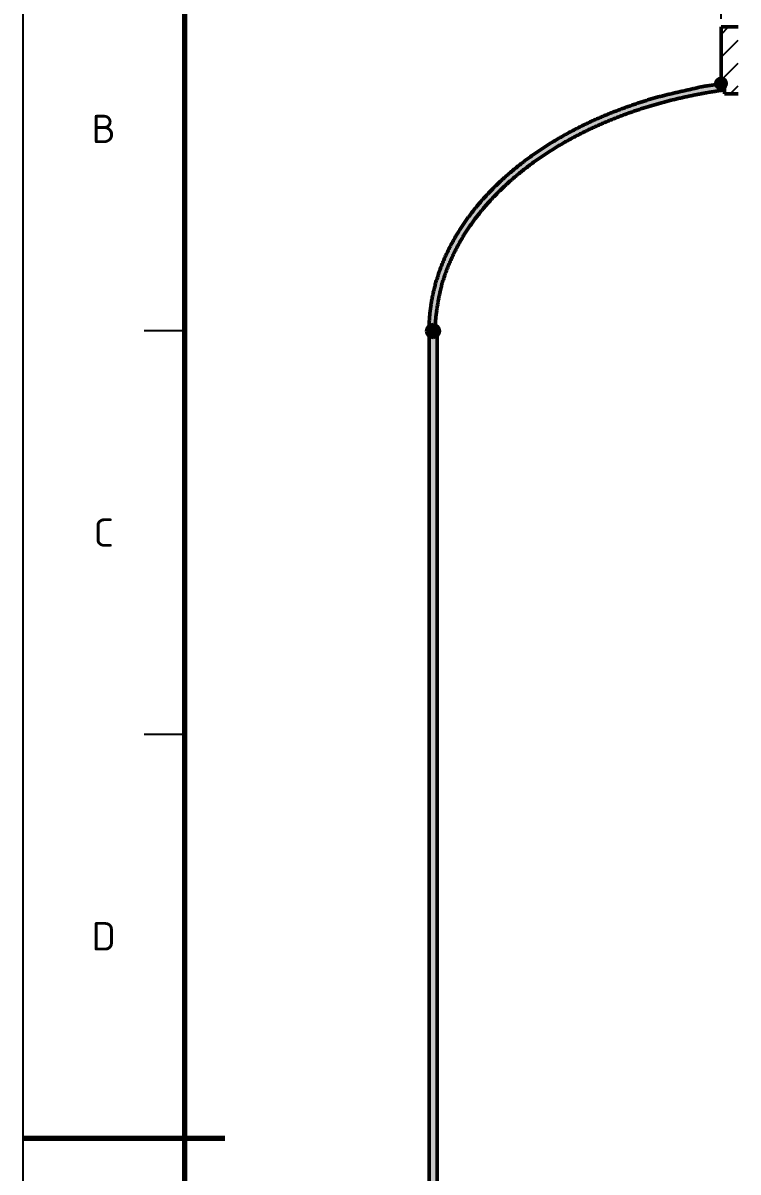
# Model space of a CAD drawing. Header units: millimetres. Extents: x 0 to 594, y 0 to 420.
# Drawn here: x 0 to 88.6, y 205.8 to 348.1 of the extents above; entities that cross this region are included whole.
import ezdxf
from ezdxf.enums import TextEntityAlignment as Align

# ---------------------------------------------------------------- set-up
doc = ezdxf.new("R2010")
doc.units = ezdxf.units.MM
for name, color, linetype, lineweight in [('01-VISIBLE', 7, 'CONTINUOUS', 50), ('04-COTA', 3, 'CONTINUOUS', 25), ('05-RAYADO', 8, 'CONTINUOUS', 25), ('06-TEXTO', 7, 'CONTINUOUS', 25), ('07-RECUADRO', 7, 'CONTINUOUS', 70), ('08-FINA', 5, 'CONTINUOUS', 25)]:
    doc.layers.add(name, color=color, linetype=linetype, lineweight=lineweight)
doc.styles.add('ISO3098', font='isocpeur.ttf')
doc.dimstyles.new('FLAMA-ISO', dxfattribs={"dimtxt": 3.5, "dimasz": 3, "dimexe": 2, "dimexo": 1, "dimgap": 1, "dimtad": 1, "dimdec": 1, "dimtxsty": 'ISO3098', "dimcen": 2.5, "dimclrd": 3, "dimclre": 3, "dimclrt": 3, "dimazin": 3, "dimtfac": 1, "dimtmove": 0, "dimatfit": 3, "dimlwd": 25, "dimlwe": 25})

msp = doc.modelspace()

# ---------------------------------------------------------------- hatches: boundary and pattern name
at = {"layer": '05-RAYADO'}
h = msp.add_hatch(dxfattribs=at)
h.set_pattern_fill('ANSI31', scale=0.62992)
h.paths.add_polyline_path([(88.581, 339.319), (86.92, 339.319), (86.92, 340.625), (86.475, 340.625), (86.475, 347.625), (88.581, 347.625)])
h = msp.add_hatch(color=7, dxfattribs=at)
h.dxf.hatch_style = 1
h.paths.add_polyline_path([(51.1, 309.962), (50.3, 309.962), (50.3, 310.091), (50.302, 310.221), (50.303, 310.351), (50.306, 310.481), (50.31, 310.61), (50.314, 310.74), (50.319, 310.87), (50.325, 311), (50.332, 311.129), (50.339, 311.259), (50.347, 311.388), (50.356, 311.518), (50.366, 311.647), (50.376, 311.777), (50.388, 311.906), (50.4, 312.035), (50.413, 312.164), (50.426, 312.293), (50.441, 312.422), (50.456, 312.551), (50.472, 312.68), (50.489, 312.809), (50.506, 312.937), (50.525, 313.066), (50.544, 313.194), (50.563, 313.323), (50.584, 313.451), (50.605, 313.579), (50.627, 313.707), (50.65, 313.835), (50.674, 313.962), (50.698, 314.09), (50.723, 314.217), (50.749, 314.344), (50.775, 314.471), (50.802, 314.598), (50.83, 314.725), (50.859, 314.852), (50.888, 314.978), (50.919, 315.104), (50.95, 315.23), (50.981, 315.356), (51.014, 315.482), (51.047, 315.607), (51.08, 315.733), (51.115, 315.858), (51.15, 315.983), (51.186, 316.107), (51.223, 316.232), (51.26, 316.356), (51.298, 316.48), (51.337, 316.604), (51.376, 316.728), (51.417, 316.851), (51.457, 316.975), (51.499, 317.098), (51.541, 317.22), (51.584, 317.343), (51.627, 317.465), (51.672, 317.587), (51.717, 317.709), (51.762, 317.83), (51.808, 317.952), (51.855, 318.073), (51.903, 318.194), (51.951, 318.314), (52, 318.434), (52.049, 318.554), (52.099, 318.674), (52.15, 318.794), (52.201, 318.913), (52.253, 319.032), (52.306, 319.15), (52.359, 319.269), (52.413, 319.387), (52.468, 319.505), (52.523, 319.622), (52.578, 319.739), (52.635, 319.856), (52.692, 319.973), (52.749, 320.089), (52.807, 320.206), (52.866, 320.321), (52.925, 320.437), (52.985, 320.552), (53.045, 320.667), (53.107, 320.781), (53.168, 320.896), (53.23, 321.01), (53.293, 321.123), (53.356, 321.237), (53.42, 321.35), (53.485, 321.462), (53.549, 321.575), (53.615, 321.687), (53.681, 321.798), (53.748, 321.91), (53.815, 322.021), (53.882, 322.132), (53.951, 322.242), (54.019, 322.352), (54.088, 322.462), (54.158, 322.572), (54.228, 322.681), (54.299, 322.79), (54.371, 322.898), (54.442, 323.006), (54.515, 323.114), (54.587, 323.221), (54.661, 323.329), (54.734, 323.435), (54.809, 323.542), (54.883, 323.648), (54.958, 323.754), (55.034, 323.859), (55.11, 323.964), (55.187, 324.069), (55.264, 324.174), (55.342, 324.278), (55.42, 324.381), (55.498, 324.485), (55.577, 324.588), (55.656, 324.691), (55.736, 324.793), (55.816, 324.895), (55.897, 324.997), (55.978, 325.098), (56.06, 325.199), (56.142, 325.3), (56.224, 325.4), (56.307, 325.5), (56.39, 325.6), (56.474, 325.699), (56.558, 325.798), (56.642, 325.896), (56.727, 325.994), (56.812, 326.092), (56.898, 326.19), (56.984, 326.287), (57.071, 326.384), (57.157, 326.48), (57.245, 326.576), (57.332, 326.672), (57.42, 326.767), (57.509, 326.863), (57.597, 326.957), (57.687, 327.052), (57.776, 327.146), (57.866, 327.239), (57.956, 327.333), (58.047, 327.426), (58.138, 327.518), (58.229, 327.61), (58.321, 327.702), (58.413, 327.794), (58.505, 327.885), (58.598, 327.976), (58.691, 328.066), (58.784, 328.156), (58.878, 328.246), (58.972, 328.336), (59.066, 328.425), (59.161, 328.514), (59.256, 328.602), (59.352, 328.69), (59.447, 328.778), (59.543, 328.865), (59.64, 328.952), (59.736, 329.039), (59.833, 329.125), (59.93, 329.211), (60.028, 329.297), (60.126, 329.382), (60.224, 329.467), (60.322, 329.551), (60.421, 329.636), (60.52, 329.72), (60.62, 329.803), (60.719, 329.886), (60.819, 329.969), (60.919, 330.052), (61.02, 330.134), (61.121, 330.216), (61.222, 330.297), (61.323, 330.378), (61.425, 330.459), (61.526, 330.539), (61.629, 330.62), (61.731, 330.699), (61.834, 330.779), (61.937, 330.858), (62.04, 330.937), (62.143, 331.015), (62.247, 331.093), (62.351, 331.171), (62.455, 331.248), (62.559, 331.325), (62.664, 331.402), (62.769, 331.478), (62.874, 331.554), (62.98, 331.63), (63.085, 331.706), (63.191, 331.781), (63.297, 331.855), (63.404, 331.93), (63.51, 332.004), (63.617, 332.077), (63.724, 332.151), (63.832, 332.224), (63.939, 332.297), (64.047, 332.369), (64.155, 332.441), (64.263, 332.513), (64.371, 332.584), (64.48, 332.655), (64.589, 332.726), (64.698, 332.796), (64.807, 332.866), (64.917, 332.936), (65.026, 333.006), (65.136, 333.075), (65.246, 333.143), (65.357, 333.212), (65.467, 333.28), (65.578, 333.348), (65.689, 333.415), (65.8, 333.482), (65.911, 333.549), (66.023, 333.616), (66.134, 333.682), (66.246, 333.748), (66.358, 333.813), (66.47, 333.878), (66.583, 333.943), (66.695, 334.008), (66.808, 334.072), (66.921, 334.136), (67.034, 334.199), (67.148, 334.263), (67.261, 334.326), (67.375, 334.388), (67.489, 334.451), (67.603, 334.513), (67.717, 334.574), (67.831, 334.636), (67.946, 334.697), (68.061, 334.758), (68.175, 334.818), (68.29, 334.878), (68.406, 334.938), (68.521, 334.998), (68.636, 335.057), (68.752, 335.116), (68.868, 335.175), (68.984, 335.233), (69.1, 335.291), (69.216, 335.349), (69.332, 335.406), (69.449, 335.463), (69.566, 335.52), (69.683, 335.577), (69.8, 335.633), (69.917, 335.689), (70.034, 335.745), (70.151, 335.8), (70.269, 335.855), (70.387, 335.91), (70.504, 335.964), (70.622, 336.018), (70.741, 336.072), (70.859, 336.125), (70.977, 336.178), (71.096, 336.231), (71.215, 336.284), (71.333, 336.336), (71.452, 336.388), (71.572, 336.439), (71.691, 336.491), (71.81, 336.541), (71.93, 336.592), (72.05, 336.642), (72.169, 336.692), (72.289, 336.742), (72.409, 336.791), (72.53, 336.84), (72.65, 336.889), (72.77, 336.937), (72.891, 336.985), (73.012, 337.033), (73.132, 337.08), (73.253, 337.127), (73.374, 337.174), (73.496, 337.221), (73.617, 337.267), (73.738, 337.313), (73.86, 337.359), (73.981, 337.404), (74.103, 337.45), (74.225, 337.495), (74.346, 337.539), (74.468, 337.584), (74.59, 337.628), (74.712, 337.672), (74.835, 337.716), (74.957, 337.76), (75.079, 337.803), (75.202, 337.846), (75.324, 337.889), (75.447, 337.932), (75.569, 337.975), (75.692, 338.017), (75.815, 338.059), (75.938, 338.101), (76.061, 338.143), (76.184, 338.184), (76.307, 338.225), (76.43, 338.266), (76.553, 338.307), (76.677, 338.347), (76.8, 338.387), (76.924, 338.427), (77.047, 338.466), (77.171, 338.505), (77.295, 338.544), (77.419, 338.582), (77.543, 338.62), (77.668, 338.657), (77.792, 338.694), (77.916, 338.731), (78.041, 338.767), (78.166, 338.803), (78.291, 338.838), (78.416, 338.873), (78.541, 338.908), (78.666, 338.942), (78.792, 338.975), (78.917, 339.009), (79.043, 339.041), (79.168, 339.074), (79.294, 339.106), (79.42, 339.138), (79.546, 339.169), (79.672, 339.2), (79.798, 339.23), (79.924, 339.261), (80.051, 339.291), (80.177, 339.321), (80.303, 339.35), (80.43, 339.38), (80.556, 339.409), (80.683, 339.438), (80.809, 339.467), (80.936, 339.496), (81.062, 339.524), (81.189, 339.553), (81.316, 339.581), (81.442, 339.609), (81.569, 339.638), (81.696, 339.666), (81.822, 339.694), (81.949, 339.722), (82.076, 339.75), (82.203, 339.779), (82.329, 339.807), (82.456, 339.836), (82.582, 339.864), (82.709, 339.893), (82.835, 339.922), (82.962, 339.952), (83.088, 339.983), (83.214, 340.015), (83.339, 340.049), (83.464, 340.083), (83.59, 340.116), (83.716, 340.145), (83.843, 340.171), (83.971, 340.195), (84.099, 340.218), (84.227, 340.239), (84.355, 340.26), (84.483, 340.28), (84.611, 340.3), (84.74, 340.319), (84.868, 340.338), (84.997, 340.357), (85.125, 340.376), (85.253, 340.394), (85.382, 340.412), (85.511, 340.43), (85.639, 340.448), (85.768, 340.466), (85.896, 340.484), (86.025, 340.502), (86.153, 340.52), (86.282, 340.537), (86.411, 340.555), (86.539, 340.573), (86.668, 340.59), (86.796, 340.608), (86.925, 340.625), (86.925, 339.819), (86.8, 339.802), (86.674, 339.784), (86.549, 339.766), (86.423, 339.748), (86.298, 339.73), (86.173, 339.712), (86.047, 339.693), (85.922, 339.674), (85.797, 339.654), (85.672, 339.635), (85.547, 339.615), (85.421, 339.595), (85.296, 339.575), (85.171, 339.554), (85.046, 339.533), (84.922, 339.512), (84.797, 339.491), (84.672, 339.469), (84.547, 339.447), (84.422, 339.425), (84.298, 339.403), (84.173, 339.38), (84.048, 339.357), (83.924, 339.334), (83.799, 339.311), (83.675, 339.287), (83.55, 339.263), (83.426, 339.239), (83.302, 339.215), (83.178, 339.19), (83.053, 339.165), (82.929, 339.14), (82.805, 339.115), (82.681, 339.089), (82.557, 339.063), (82.433, 339.037), (82.309, 339.01), (82.185, 338.984), (82.062, 338.957), (81.938, 338.929), (81.814, 338.902), (81.691, 338.874), (81.567, 338.846), (81.444, 338.818), (81.32, 338.789), (81.197, 338.761), (81.074, 338.732), (80.95, 338.702), (80.827, 338.673), (80.704, 338.643), (80.581, 338.613), (80.458, 338.582), (80.335, 338.552), (80.212, 338.521), (80.089, 338.49), (79.967, 338.458), (79.844, 338.426), (79.721, 338.394), (79.599, 338.362), (79.476, 338.33), (79.354, 338.297), (79.232, 338.264), (79.11, 338.231), (78.987, 338.197), (78.865, 338.163), (78.743, 338.129), (78.621, 338.095), (78.499, 338.06), (78.378, 338.025), (78.256, 337.99), (78.134, 337.955), (78.013, 337.919), (77.891, 337.883), (77.77, 337.847), (77.649, 337.811), (77.527, 337.774), (77.406, 337.737), (77.285, 337.699), (77.164, 337.662), (77.043, 337.624), (76.923, 337.586), (76.802, 337.547), (76.681, 337.509), (76.561, 337.47), (76.44, 337.431), (76.32, 337.391), (76.2, 337.351), (76.079, 337.311), (75.959, 337.271), (75.839, 337.23), (75.719, 337.19), (75.599, 337.148), (75.48, 337.107), (75.36, 337.065), (75.241, 337.023), (75.121, 336.981), (75.002, 336.939), (74.883, 336.896), (74.763, 336.853), (74.644, 336.809), (74.526, 336.766), (74.407, 336.722), (74.288, 336.678), (74.169, 336.633), (74.051, 336.588), (73.932, 336.543), (73.814, 336.498), (73.696, 336.453), (73.578, 336.407), (73.46, 336.361), (73.342, 336.314), (73.224, 336.267), (73.107, 336.22), (72.989, 336.173), (72.872, 336.125), (72.754, 336.078), (72.637, 336.029), (72.52, 335.981), (72.403, 335.932), (72.286, 335.883), (72.17, 335.834), (72.053, 335.784), (71.937, 335.734), (71.82, 335.684), (71.704, 335.634), (71.588, 335.583), (71.472, 335.532), (71.356, 335.481), (71.241, 335.429), (71.125, 335.377), (71.01, 335.325), (70.894, 335.272), (70.779, 335.22), (70.664, 335.167), (70.549, 335.113), (70.435, 335.06), (70.32, 335.006), (70.206, 334.951), (70.091, 334.897), (69.977, 334.842), (69.863, 334.787), (69.749, 334.731), (69.635, 334.676), (69.522, 334.62), (69.408, 334.563), (69.295, 334.507), (69.182, 334.45), (69.069, 334.392), (68.956, 334.335), (68.843, 334.277), (68.731, 334.219), (68.618, 334.16), (68.506, 334.102), (68.394, 334.043), (68.282, 333.983), (68.17, 333.924), (68.059, 333.864), (67.947, 333.803), (67.836, 333.743), (67.725, 333.682), (67.614, 333.621), (67.503, 333.559), (67.393, 333.497), (67.282, 333.435), (67.172, 333.373), (67.062, 333.31), (66.952, 333.247), (66.842, 333.184), (66.733, 333.12), (66.624, 333.056), (66.514, 332.992), (66.405, 332.927), (66.297, 332.862), (66.188, 332.797), (66.08, 332.731), (65.971, 332.666), (65.863, 332.599), (65.756, 332.533), (65.648, 332.466), (65.54, 332.399), (65.433, 332.332), (65.326, 332.264), (65.219, 332.196), (65.113, 332.127), (65.006, 332.059), (64.9, 331.99), (64.794, 331.92), (64.688, 331.851), (64.583, 331.781), (64.477, 331.71), (64.372, 331.64), (64.267, 331.569), (64.162, 331.497), (64.058, 331.426), (63.954, 331.354), (63.85, 331.282), (63.746, 331.209), (63.642, 331.136), (63.539, 331.063), (63.436, 330.989), (63.333, 330.916), (63.23, 330.841), (63.128, 330.767), (63.025, 330.692), (62.923, 330.617), (62.822, 330.541), (62.72, 330.465), (62.619, 330.389), (62.518, 330.313), (62.417, 330.236), (62.317, 330.159), (62.217, 330.081), (62.117, 330.003), (62.017, 329.925), (61.918, 329.847), (61.818, 329.768), (61.719, 329.689), (61.621, 329.609), (61.522, 329.529), (61.424, 329.449), (61.327, 329.369), (61.229, 329.288), (61.132, 329.207), (61.035, 329.125), (60.938, 329.043), (60.842, 328.961), (60.746, 328.879), (60.65, 328.796), (60.554, 328.713), (60.459, 328.629), (60.364, 328.545), (60.269, 328.461), (60.175, 328.376), (60.081, 328.292), (59.987, 328.206), (59.894, 328.121), (59.801, 328.035), (59.708, 327.949), (59.616, 327.862), (59.523, 327.775), (59.432, 327.688), (59.34, 327.6), (59.249, 327.512), (59.158, 327.424), (59.068, 327.335), (58.978, 327.246), (58.888, 327.157), (58.798, 327.067), (58.709, 326.977), (58.62, 326.887), (58.532, 326.796), (58.444, 326.705), (58.356, 326.614), (58.269, 326.522), (58.182, 326.43), (58.095, 326.338), (58.009, 326.245), (57.923, 326.152), (57.837, 326.058), (57.752, 325.964), (57.667, 325.87), (57.583, 325.776), (57.499, 325.681), (57.415, 325.586), (57.332, 325.49), (57.249, 325.395), (57.167, 325.298), (57.085, 325.202), (57.003, 325.105), (56.922, 325.008), (56.841, 324.91), (56.761, 324.812), (56.681, 324.714), (56.601, 324.615), (56.522, 324.516), (56.443, 324.417), (56.365, 324.318), (56.287, 324.218), (56.21, 324.117), (56.133, 324.017), (56.056, 323.916), (55.98, 323.814), (55.905, 323.713), (55.83, 323.611), (55.755, 323.509), (55.681, 323.406), (55.607, 323.303), (55.533, 323.2), (55.46, 323.096), (55.388, 322.992), (55.316, 322.888), (55.245, 322.783), (55.173, 322.678), (55.103, 322.573), (55.033, 322.468), (54.963, 322.362), (54.894, 322.256), (54.826, 322.149), (54.758, 322.042), (54.69, 321.935), (54.623, 321.828), (54.556, 321.72), (54.491, 321.612), (54.425, 321.503), (54.36, 321.394), (54.296, 321.285), (54.232, 321.176), (54.169, 321.066), (54.106, 320.956), (54.044, 320.846), (53.982, 320.735), (53.921, 320.624), (53.861, 320.513), (53.801, 320.401), (53.742, 320.289), (53.683, 320.177), (53.625, 320.064), (53.568, 319.951), (53.511, 319.838), (53.455, 319.724), (53.399, 319.611), (53.344, 319.497), (53.289, 319.382), (53.235, 319.268), (53.182, 319.153), (53.129, 319.038), (53.077, 318.922), (53.025, 318.807), (52.974, 318.691), (52.923, 318.574), (52.873, 318.458), (52.824, 318.341), (52.775, 318.225), (52.727, 318.108), (52.679, 317.99), (52.632, 317.873), (52.585, 317.755), (52.539, 317.637), (52.493, 317.519), (52.448, 317.4), (52.404, 317.282), (52.36, 317.163), (52.317, 317.043), (52.275, 316.924), (52.234, 316.804), (52.193, 316.684), (52.153, 316.564), (52.114, 316.444), (52.076, 316.323), (52.038, 316.202), (52.002, 316.081), (51.966, 315.959), (51.931, 315.837), (51.897, 315.715), (51.864, 315.593), (51.832, 315.47), (51.8, 315.348), (51.77, 315.225), (51.741, 315.102), (51.712, 314.978), (51.684, 314.855), (51.657, 314.731), (51.63, 314.607), (51.604, 314.483), (51.579, 314.359), (51.554, 314.235), (51.53, 314.11), (51.506, 313.986), (51.483, 313.861), (51.46, 313.737), (51.438, 313.612), (51.416, 313.487), (51.394, 313.362), (51.373, 313.237), (51.352, 313.113), (51.331, 312.988), (51.311, 312.863), (51.291, 312.738), (51.271, 312.612), (51.251, 312.487), (51.231, 312.362), (51.212, 312.237), (51.195, 312.111), (51.179, 311.986), (51.165, 311.86), (51.153, 311.734), (51.142, 311.607), (51.134, 311.481), (51.126, 311.355), (51.12, 311.228), (51.116, 311.102), (51.112, 310.975), (51.108, 310.848), (51.106, 310.722), (51.104, 310.595), (51.102, 310.468), (51.101, 310.342), (51.101, 310.215), (51.1, 310.088)])
h = msp.add_hatch(color=7, dxfattribs=at)
h.dxf.hatch_style = 1
h.paths.add_polyline_path([(85.835, 340.625), (85.843, 340.725), (85.866, 340.823), (85.905, 340.916), (85.957, 341.001), (86.022, 341.078), (86.099, 341.143), (86.184, 341.195), (86.277, 341.234), (86.375, 341.257), (86.475, 341.265), (86.575, 341.257), (86.673, 341.234), (86.766, 341.195), (86.851, 341.143), (86.928, 341.078), (86.993, 341.001), (87.045, 340.916), (87.084, 340.823), (87.107, 340.725), (87.115, 340.625), (87.107, 340.525), (87.084, 340.427), (87.045, 340.334), (86.993, 340.249), (86.928, 340.172), (86.851, 340.107), (86.766, 340.055), (86.673, 340.016), (86.575, 339.993), (86.475, 339.985), (86.375, 339.993), (86.277, 340.016), (86.184, 340.055), (86.099, 340.107), (86.022, 340.172), (85.957, 340.249), (85.905, 340.334), (85.866, 340.427), (85.843, 340.525)])
h = msp.add_hatch(color=7, dxfattribs=at)
h.dxf.hatch_style = 1
h.paths.add_polyline_path([(50, 309.962), (50.006, 310.062), (50.025, 310.16), (50.056, 310.256), (50.099, 310.347), (50.153, 310.432), (50.217, 310.509), (50.29, 310.578), (50.371, 310.637), (50.459, 310.685), (50.553, 310.722), (50.65, 310.747), (50.75, 310.76), (50.85, 310.76), (50.95, 310.747), (51.047, 310.722), (51.141, 310.685), (51.229, 310.637), (51.31, 310.578), (51.383, 310.509), (51.447, 310.432), (51.501, 310.347), (51.544, 310.256), (51.575, 310.16), (51.594, 310.062), (51.6, 309.962), (51.594, 309.861), (51.575, 309.763), (51.544, 309.667), (51.501, 309.576), (51.447, 309.491), (51.383, 309.414), (51.31, 309.345), (51.229, 309.286), (51.141, 309.238), (51.047, 309.201), (50.95, 309.176), (50.85, 309.163), (50.75, 309.163), (50.65, 309.176), (50.553, 309.201), (50.459, 309.238), (50.371, 309.286), (50.29, 309.345), (50.217, 309.414), (50.153, 309.491), (50.099, 309.576), (50.056, 309.667), (50.025, 309.763), (50.006, 309.861)])
h = msp.add_hatch(color=7, dxfattribs=at)
h.dxf.hatch_style = 1
h.paths.add_polyline_path([(51.3, 66.375), (50.3, 66.375), (50.3, 309.962), (51.3, 309.962)])

# ---------------------------------------------------------------- linework, layer by layer
at = {"layer": '01-VISIBLE'}
for p, q in [((88.581, 347.625), (86.475, 347.625)), ((86.475, 340.625), (86.475, 347.625)), ((86.92, 340.625), (86.475, 340.625)), ((86.92, 339.319), (86.92, 340.625)), ((86.925, 340.625), (86.925, 339.819)), ((88.581, 339.319), (86.92, 339.319)), ((50.3, 66.375), (50.3, 309.962)), ((51.3, 309.962), (50.3, 309.962)), ((50.3, 309.962), (51.1, 309.962)), ((51.3, 66.375), (51.3, 309.962))]:
    msp.add_line(p, q, dxfattribs=at)
for points in [[(50.3, 309.962), (50.301, 310.112), (50.302, 310.262), (50.305, 310.412), (50.308, 310.562), (50.313, 310.712), (50.319, 310.862), (50.326, 311.012), (50.333, 311.161), (50.342, 311.311), (50.352, 311.461), (50.363, 311.611), (50.375, 311.76), (50.388, 311.91), (50.402, 312.059), (50.417, 312.208), (50.434, 312.358), (50.451, 312.507), (50.469, 312.656), (50.488, 312.804), (50.508, 312.953), (50.53, 313.102), (50.552, 313.25), (50.575, 313.398), (50.6, 313.546), (50.625, 313.694), (50.651, 313.842), (50.679, 313.989), (50.707, 314.137), (50.736, 314.284), (50.767, 314.431), (50.798, 314.578), (50.83, 314.724), (50.863, 314.871), (50.898, 315.017), (50.933, 315.163), (50.969, 315.308), (51.006, 315.454), (51.044, 315.599), (51.083, 315.744), (51.123, 315.888), (51.164, 316.033), (51.206, 316.177), (51.249, 316.32), (51.293, 316.464), (51.338, 316.607), (51.384, 316.75), (51.43, 316.893), (51.478, 317.035), (51.526, 317.177), (51.575, 317.319), (51.626, 317.46), (51.677, 317.601), (51.729, 317.742), (51.782, 317.882), (51.836, 318.022), (51.89, 318.162), (51.946, 318.302), (52.002, 318.441), (52.06, 318.579), (52.118, 318.718), (52.177, 318.856), (52.236, 318.993), (52.297, 319.131), (52.359, 319.267), (52.421, 319.404), (52.484, 319.54), (52.548, 319.676), (52.613, 319.811), (52.678, 319.946), (52.745, 320.081), (52.812, 320.215), (52.88, 320.349), (52.949, 320.482), (53.018, 320.615), (53.088, 320.748), (53.16, 320.88), (53.231, 321.012), (53.304, 321.143), (53.377, 321.274), (53.451, 321.404), (53.526, 321.534), (53.602, 321.664), (53.678, 321.793), (53.755, 321.922), (53.833, 322.05), (53.911, 322.178), (53.99, 322.306), (54.07, 322.433), (54.151, 322.56), (54.232, 322.686), (54.314, 322.811), (54.396, 322.937), (54.479, 323.062), (54.563, 323.186), (54.648, 323.31), (54.733, 323.434), (54.819, 323.557), (54.905, 323.679), (54.993, 323.801), (55.08, 323.923), (55.169, 324.044), (55.258, 324.165), (55.347, 324.286), (55.438, 324.405), (55.528, 324.525), (55.62, 324.644), (55.712, 324.762), (55.805, 324.88), (55.898, 324.998), (55.992, 325.115), (56.086, 325.232), (56.181, 325.348), (56.277, 325.464), (56.373, 325.579), (56.469, 325.694), (56.566, 325.808), (56.664, 325.922), (56.763, 326.035), (56.861, 326.148), (56.961, 326.261), (57.061, 326.373), (57.161, 326.484), (57.262, 326.595), (57.363, 326.706), (57.465, 326.816), (57.568, 326.926), (57.671, 327.035), (57.774, 327.143), (57.878, 327.252), (57.982, 327.359), (58.087, 327.467), (58.193, 327.574), (58.298, 327.68), (58.405, 327.786), (58.512, 327.891), (58.619, 327.996), (58.726, 328.101), (58.835, 328.205), (58.943, 328.308), (59.052, 328.411), (59.162, 328.514), (59.272, 328.616), (59.382, 328.718), (59.493, 328.819), (59.604, 328.92), (59.716, 329.02), (59.828, 329.12), (59.94, 329.219), (60.053, 329.318), (60.166, 329.417), (60.28, 329.515), (60.394, 329.612), (60.508, 329.709), (60.623, 329.806), (60.738, 329.902), (60.854, 329.998), (60.97, 330.093), (61.086, 330.188), (61.203, 330.282), (61.32, 330.376), (61.438, 330.469), (61.555, 330.562), (61.674, 330.655), (61.792, 330.747), (61.911, 330.838), (62.03, 330.929), (62.15, 331.02), (62.27, 331.11), (62.39, 331.2), (62.511, 331.289), (62.631, 331.378), (62.753, 331.466), (62.874, 331.554), (62.996, 331.642), (63.118, 331.729), (63.241, 331.816), (63.364, 331.902), (63.487, 331.987), (63.61, 332.073), (63.734, 332.158), (63.858, 332.242), (63.983, 332.326), (64.107, 332.409), (64.232, 332.492), (64.358, 332.575), (64.483, 332.657), (64.609, 332.739), (64.735, 332.82), (64.862, 332.901), (64.988, 332.982), (65.115, 333.062), (65.243, 333.141), (65.37, 333.22), (65.498, 333.299), (65.626, 333.377), (65.754, 333.455), (65.883, 333.532), (66.012, 333.609), (66.141, 333.686), (66.27, 333.762), (66.4, 333.837), (66.53, 333.912), (66.66, 333.987), (66.79, 334.062), (66.921, 334.135), (67.051, 334.209), (67.183, 334.282), (67.314, 334.355), (67.445, 334.427), (67.577, 334.499), (67.709, 334.57), (67.841, 334.641), (67.974, 334.712), (68.106, 334.782), (68.239, 334.852), (68.372, 334.921), (68.506, 334.99), (68.639, 335.058), (68.773, 335.126), (68.907, 335.194), (69.041, 335.261), (69.175, 335.328), (69.31, 335.395), (69.444, 335.461), (69.579, 335.527), (69.714, 335.592), (69.85, 335.657), (69.985, 335.721), (70.121, 335.786), (70.257, 335.849), (70.393, 335.912), (70.529, 335.975), (70.665, 336.038), (70.802, 336.1), (70.939, 336.161), (71.076, 336.222), (71.213, 336.283), (71.351, 336.343), (71.488, 336.403), (71.626, 336.463), (71.764, 336.522), (71.902, 336.58), (72.041, 336.638), (72.179, 336.696), (72.318, 336.753), (72.457, 336.81), (72.596, 336.867), (72.735, 336.923), (72.874, 336.978), (73.014, 337.034), (73.153, 337.088), (73.293, 337.143), (73.433, 337.197), (73.573, 337.25), (73.714, 337.304), (73.854, 337.357), (73.995, 337.409), (74.135, 337.462), (74.276, 337.514), (74.417, 337.565), (74.558, 337.617), (74.699, 337.668), (74.84, 337.718), (74.982, 337.769), (75.123, 337.819), (75.265, 337.868), (75.406, 337.918), (75.548, 337.967), (75.69, 338.016), (75.832, 338.065), (75.974, 338.113), (76.116, 338.161), (76.258, 338.209), (76.401, 338.257), (76.543, 338.304), (76.686, 338.35), (76.829, 338.396), (76.971, 338.442), (77.115, 338.487), (77.258, 338.532), (77.401, 338.577), (77.545, 338.62), (77.688, 338.663), (77.832, 338.706), (77.976, 338.748), (78.12, 338.79), (78.265, 338.831), (78.409, 338.871), (78.554, 338.911), (78.699, 338.95), (78.844, 338.989), (78.989, 339.027), (79.134, 339.065), (79.279, 339.102), (79.425, 339.139), (79.571, 339.175), (79.716, 339.211), (79.862, 339.246), (80.008, 339.281), (80.154, 339.315), (80.3, 339.35), (80.446, 339.384), (80.593, 339.417), (80.739, 339.451), (80.885, 339.484), (81.032, 339.517), (81.178, 339.55), (81.324, 339.583), (81.471, 339.616), (81.617, 339.648), (81.764, 339.681), (81.91, 339.714), (82.057, 339.746), (82.203, 339.779), (82.35, 339.812), (82.496, 339.845), (82.642, 339.878), (82.789, 339.911), (82.935, 339.946), (83.081, 339.981), (83.226, 340.018), (83.371, 340.057), (83.516, 340.097), (83.661, 340.133), (83.808, 340.164), (83.955, 340.193), (84.103, 340.219), (84.251, 340.243), (84.399, 340.267), (84.548, 340.29), (84.696, 340.313), (84.844, 340.335), (84.993, 340.356), (85.141, 340.378), (85.29, 340.399), (85.438, 340.42), (85.587, 340.441), (85.736, 340.462), (85.884, 340.483), (86.033, 340.503), (86.182, 340.524), (86.33, 340.544), (86.479, 340.564), (86.628, 340.585), (86.776, 340.605), (86.925, 340.625)], [(86.925, 339.819), (86.776, 339.799), (86.627, 339.778), (86.478, 339.756), (86.329, 339.735), (86.181, 339.713), (86.032, 339.69), (85.883, 339.668), (85.735, 339.645), (85.586, 339.621), (85.438, 339.598), (85.289, 339.574), (85.141, 339.549), (84.993, 339.524), (84.844, 339.499), (84.696, 339.474), (84.548, 339.448), (84.4, 339.421), (84.252, 339.395), (84.104, 339.368), (83.956, 339.34), (83.809, 339.313), (83.661, 339.285), (83.513, 339.256), (83.366, 339.227), (83.218, 339.198), (83.071, 339.169), (82.923, 339.139), (82.776, 339.109), (82.629, 339.078), (82.482, 339.047), (82.335, 339.016), (82.188, 338.984), (82.041, 338.952), (81.894, 338.92), (81.747, 338.887), (81.6, 338.854), (81.454, 338.82), (81.307, 338.786), (81.161, 338.752), (81.015, 338.718), (80.868, 338.683), (80.722, 338.647), (80.576, 338.611), (80.43, 338.575), (80.284, 338.539), (80.139, 338.502), (79.993, 338.465), (79.847, 338.427), (79.702, 338.389), (79.556, 338.351), (79.411, 338.312), (79.266, 338.273), (79.121, 338.234), (78.976, 338.194), (78.831, 338.154), (78.686, 338.113), (78.541, 338.072), (78.397, 338.031), (78.252, 337.989), (78.108, 337.947), (77.964, 337.905), (77.82, 337.862), (77.676, 337.819), (77.532, 337.775), (77.388, 337.731), (77.244, 337.687), (77.101, 337.642), (76.957, 337.597), (76.814, 337.551), (76.671, 337.505), (76.528, 337.459), (76.385, 337.413), (76.242, 337.365), (76.099, 337.318), (75.957, 337.27), (75.814, 337.222), (75.672, 337.173), (75.53, 337.124), (75.388, 337.075), (75.246, 337.025), (75.104, 336.975), (74.963, 336.925), (74.821, 336.874), (74.68, 336.822), (74.539, 336.771), (74.398, 336.719), (74.257, 336.666), (74.116, 336.613), (73.975, 336.56), (73.835, 336.506), (73.695, 336.452), (73.554, 336.398), (73.414, 336.343), (73.275, 336.287), (73.135, 336.232), (72.995, 336.176), (72.856, 336.119), (72.717, 336.062), (72.578, 336.005), (72.439, 335.947), (72.3, 335.889), (72.162, 335.831), (72.023, 335.772), (71.885, 335.712), (71.747, 335.653), (71.609, 335.592), (71.472, 335.532), (71.334, 335.471), (71.197, 335.41), (71.06, 335.348), (70.923, 335.286), (70.786, 335.223), (70.65, 335.16), (70.514, 335.097), (70.377, 335.033), (70.242, 334.968), (70.106, 334.904), (69.97, 334.839), (69.835, 334.773), (69.7, 334.707), (69.565, 334.641), (69.43, 334.574), (69.296, 334.507), (69.161, 334.439), (69.027, 334.371), (68.893, 334.303), (68.76, 334.234), (68.626, 334.165), (68.493, 334.095), (68.36, 334.025), (68.227, 333.954), (68.095, 333.883), (67.962, 333.812), (67.83, 333.74), (67.699, 333.667), (67.567, 333.595), (67.436, 333.521), (67.305, 333.448), (67.174, 333.374), (67.043, 333.299), (66.913, 333.224), (66.783, 333.149), (66.653, 333.073), (66.523, 332.997), (66.394, 332.92), (66.265, 332.843), (66.136, 332.766), (66.007, 332.688), (65.879, 332.609), (65.751, 332.53), (65.623, 332.451), (65.496, 332.371), (65.369, 332.291), (65.242, 332.21), (65.115, 332.129), (64.989, 332.047), (64.863, 331.965), (64.737, 331.883), (64.612, 331.8), (64.487, 331.717), (64.362, 331.633), (64.237, 331.548), (64.113, 331.464), (63.989, 331.379), (63.866, 331.293), (63.742, 331.207), (63.619, 331.12), (63.497, 331.033), (63.374, 330.946), (63.252, 330.858), (63.131, 330.769), (63.01, 330.68), (62.889, 330.591), (62.768, 330.501), (62.648, 330.411), (62.528, 330.32), (62.408, 330.229), (62.289, 330.137), (62.17, 330.045), (62.052, 329.953), (61.934, 329.86), (61.816, 329.766), (61.699, 329.672), (61.582, 329.578), (61.465, 329.483), (61.349, 329.387), (61.233, 329.291), (61.118, 329.195), (61.003, 329.098), (60.888, 329.001), (60.774, 328.903), (60.66, 328.805), (60.547, 328.706), (60.434, 328.607), (60.321, 328.507), (60.209, 328.407), (60.097, 328.306), (59.986, 328.205), (59.875, 328.103), (59.765, 328.001), (59.655, 327.899), (59.545, 327.796), (59.436, 327.692), (59.328, 327.588), (59.22, 327.484), (59.112, 327.379), (59.005, 327.273), (58.898, 327.167), (58.792, 327.061), (58.686, 326.954), (58.581, 326.847), (58.476, 326.739), (58.372, 326.63), (58.268, 326.522), (58.165, 326.412), (58.062, 326.302), (57.96, 326.192), (57.858, 326.081), (57.757, 325.97), (57.657, 325.858), (57.556, 325.746), (57.457, 325.633), (57.358, 325.52), (57.26, 325.407), (57.162, 325.292), (57.064, 325.178), (56.968, 325.063), (56.872, 324.947), (56.776, 324.831), (56.681, 324.714), (56.587, 324.597), (56.493, 324.48), (56.4, 324.362), (56.307, 324.243), (56.215, 324.124), (56.124, 324.005), (56.033, 323.885), (55.943, 323.764), (55.854, 323.644), (55.765, 323.522), (55.677, 323.4), (55.589, 323.278), (55.502, 323.156), (55.416, 323.032), (55.33, 322.909), (55.245, 322.785), (55.161, 322.66), (55.078, 322.535), (54.995, 322.41), (54.912, 322.284), (54.831, 322.157), (54.75, 322.031), (54.67, 321.903), (54.591, 321.776), (54.512, 321.647), (54.434, 321.519), (54.357, 321.39), (54.281, 321.26), (54.205, 321.13), (54.131, 321), (54.057, 320.869), (53.984, 320.737), (53.911, 320.605), (53.84, 320.473), (53.769, 320.34), (53.699, 320.207), (53.63, 320.074), (53.562, 319.94), (53.495, 319.805), (53.428, 319.67), (53.362, 319.535), (53.297, 319.4), (53.233, 319.264), (53.17, 319.127), (53.108, 318.99), (53.046, 318.853), (52.985, 318.716), (52.925, 318.578), (52.866, 318.44), (52.807, 318.301), (52.749, 318.162), (52.692, 318.023), (52.636, 317.884), (52.581, 317.744), (52.526, 317.604), (52.472, 317.464), (52.419, 317.323), (52.367, 317.182), (52.316, 317.04), (52.266, 316.898), (52.217, 316.756), (52.169, 316.614), (52.123, 316.471), (52.077, 316.328), (52.033, 316.184), (51.99, 316.04), (51.948, 315.895), (51.907, 315.751), (51.867, 315.606), (51.829, 315.46), (51.792, 315.315), (51.756, 315.168), (51.722, 315.022), (51.689, 314.875), (51.656, 314.729), (51.625, 314.582), (51.594, 314.434), (51.565, 314.287), (51.536, 314.139), (51.508, 313.992), (51.48, 313.844), (51.453, 313.696), (51.427, 313.548), (51.401, 313.4), (51.375, 313.252), (51.351, 313.103), (51.326, 312.955), (51.302, 312.807), (51.278, 312.658), (51.254, 312.51), (51.231, 312.361), (51.209, 312.212), (51.189, 312.063), (51.171, 311.914), (51.155, 311.764), (51.143, 311.615), (51.133, 311.465), (51.124, 311.314), (51.118, 311.164), (51.113, 311.014), (51.109, 310.864), (51.106, 310.713), (51.103, 310.563), (51.102, 310.413), (51.101, 310.262), (51.1, 310.112), (51.1, 309.962)]]:
    msp.add_lwpolyline(points, dxfattribs=at)
for centre, radius, start, end in [((86.475, 340.625), 0.64, 90, 180), ((86.475, 340.625), 0.64, 180, -90), ((86.475, 340.625), 0.64, -90, 90), ((50.8, 309.962), 0.8, 90, 180), ((50.8, 309.962), 0.8, -90, 90), ((50.8, 309.962), 0.8, 180, -90)]:
    msp.add_arc(centre, radius, start, end, dxfattribs=at)
at = {"layer": '07-RECUADRO'}
msp.add_line((0, 210), (25, 210), dxfattribs=at)
msp.add_lwpolyline([(20, 10), (584, 10), (584, 410), (20, 410)], close=True, dxfattribs=at)
at = {"layer": '08-FINA'}
for p, q in [((20, 310), (15, 310)), ((20, 260), (15, 260))]:
    msp.add_line(p, q, dxfattribs=at)
msp.add_lwpolyline([(0, 0), (594, 0), (594, 420), (0, 420)], close=True, dxfattribs=at)

# ---------------------------------------------------------------- texts
at = {"layer": '06-TEXTO', "style": 'ISO3098'}
for s, p in [('B', (10, 335)), ('C', (10, 285)), ('D', (10, 235))]:
    msp.add_text(s, height=3.5, dxfattribs=at).set_placement(p, align=Align.MIDDLE_CENTER)

# ---------------------------------------------------------------- dimensions: what is measured, and where the dimension line sits
at = {"layer": '04-COTA'}
msp.add_linear_dim(base=(86.475, 352.625), p1=(86.475, 347.625), p2=(104.875, 347.625), dimstyle='FLAMA-ISO', override={"dimlfac": 2, "dimpost": '%%c<>'}, dxfattribs=at).render()

doc.saveas('drawing.dxf')
